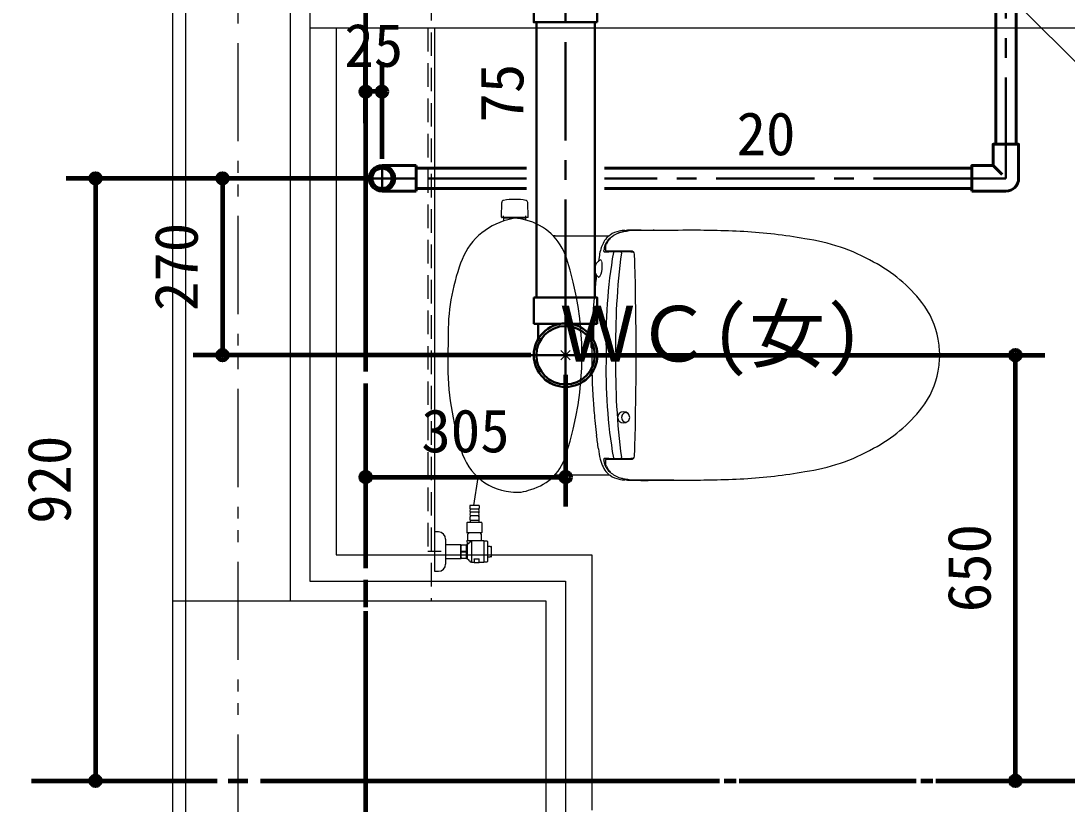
# Model space of a CAD drawing. Units: millimetres at full size, sheet at 1:30. Extents: x -16828 to 149130, y 47892 to 100313.
# Drawn here: x -6341 to -4745, y 50915 to 52111 of the extents above; entities that cross this region are included whole.
import ezdxf
from ezdxf.enums import TextEntityAlignment as Align

# ---------------------------------------------------------------- set-up
doc = ezdxf.new("R2010")
doc.units = ezdxf.units.MM
doc.header["$LTSCALE"] = 30
doc.header["$PDMODE"] = 32
doc.header["$PDSIZE"] = 15
for name, pattern in [('CHAIN1', [8, 5, -1, 1, -1]), ('CHAIN2', [12, 9, -1, 1, -1]), ('DASHED1', [1.8, 1.2, -0.6]), ('DASHED3', [4, 3, -1]), ('DOUBLE_CHAIN1', [8.8, 5, -1, 0.6, -0.6, 0.6, -1])]:
    doc.linetypes.add(name, pattern=pattern)
for name, color, linetype, lineweight in [('0-0', 7, 'CHAIN2', 15), ('0-1', 7, 'Continuous', 15), ('2-0_通芯', 7, 'DOUBLE_CHAIN1', 15), ('2-1_躯体', 7, 'Continuous', 15), ('2-3_間仕切り', 7, 'Continuous', 15), ('2-B_金物', 7, 'Continuous', 15), ('3-F_A', 7, 'Continuous', 15), ('4-0_PV', 7, 'Continuous', 15), ('9-6_無題7', 7, 'Continuous', 15), ('9-9_配管－汚水１：硬質塩ビ管（ＤＶ）', 2, 'Continuous', 30), ('9-A_配管－給水３：ＶＬＰ(ＶＤ)', 5, 'Continuous', 40), ('9-E_配管－給湯１：ＣＵＰ(Ｍ)', 1, 'Continuous', 60)]:
    doc.layers.add(name, color=color, linetype=linetype, lineweight=lineweight)
doc.layers.add('3-3_NoName', color=7, linetype='Continuous')
doc.layers.add('4-8_AIHO12-部屋名', color=7, linetype='Continuous')
doc.styles.add('ＭＳ ゴシック', font='')
doc.styles.get('ＭＳ ゴシック').set_extended_font_data('MS Gothic')

# ---------------------------------------------------------------- blocks, each defined once
blk = doc.blocks.new('グループ部品-36')
at = {"layer": '3-F_A'}
for p, q in [((-5502.97, 51607.93), (-5517.11, 51593.79)), ((-5517.11, 51607.93), (-5502.97, 51593.79)), ((-5710.04, 51310.89), (-5710.04, 51290.89)), ((-5700.04, 51300.89), (-5720.04, 51300.89))]:
    blk.add_line(p, q, dxfattribs=at)
blk.add_circle((-5710.04, 51600.9), 2, dxfattribs=at)
at = {"layer": '4-0_PV'}
for p, q in [((-5607.78, 51811.38), (-5607.41, 51833.95)), ((-5567.3, 51811.38), (-5567.67, 51833.95)), ((-5604.38, 51805.86), (-5604.54, 51813.76)), ((-5603.6, 51809.89), (-5603.6, 51810.87)), ((-5571.48, 51809.89), (-5603.6, 51809.89)), ((-5567.8, 51810.87), (-5571.48, 51810.87)), ((-5571.48, 51810.87), (-5571.48, 51809.89)), ((-5570.43, 51807.3), (-5570.54, 51813.76)), ((-5419.36, 51791.45), (-5415.59, 51792.1)), ((-5415.59, 51792.1), (-5395.36, 51792.13)), ((-5304.08, 51791.55), (-5412.79, 51790.51)), ((-5358.39, 51791.14), (-5412.79, 51790.51)), ((-5394.9, 51791.9), (-5394.29, 51791.89)), ((-5393.87, 51792.12), (-5376.24, 51791.93)), ((-5374.57, 51791.89), (-5376.24, 51791.93)), ((-5298.91, 51791.52), (-5304.08, 51791.55)), ((-5286.06, 51791.45), (-5298.91, 51791.52)), ((-5526.08, 51783.36), (-5443.54, 51783.36)), ((-5409.8, 51759.94), (-5448.18, 51759.94)), ((-5436.44, 51758.63), (-5443.72, 51758.68)), ((-5425.01, 51758.61), (-5436.44, 51758.63)), ((-5412.4, 51758.64), (-5425.01, 51758.61)), ((-5410.52, 51758.66), (-5412.4, 51758.64)), ((-5410.52, 51758.66), (-5406.54, 51758.73)), ((-5408, 51759.58), (-5409.8, 51759.94)), ((-5458.4, 51753.53), (-5459.87, 51744.05)), ((-5404.46, 51744.23), (-5404.92, 51755.17)), ((-5402.04, 51600.89), (-5402.14, 51630.34)), ((-5471.08, 51612.54), (-5471.08, 51623.24)), ((-5470.78, 51623.54), (-5469.82, 51623.54)), ((-5469.82, 51623.54), (-5470.01, 51612.23)), ((-5470.78, 51612.24), (-5470.01, 51612.23)), ((-5470.01, 51612.23), (-5470.07, 51600.89)), ((-5402.14, 51571.44), (-5402.04, 51600.89)), ((-5465.33, 51501.24), (-5462.73, 51478.4)), ((-5404.92, 51446.61), (-5404.46, 51457.55)), ((-5448.66, 51436.82), (-5448.68, 51441.34)), ((-5448.18, 51441.84), (-5409.8, 51441.84)), ((-5443.72, 51443.1), (-5436.44, 51443.16)), ((-5436.44, 51443.16), (-5425.01, 51443.17)), ((-5425.01, 51443.17), (-5412.4, 51443.15)), ((-5412.4, 51443.15), (-5410.52, 51443.13)), ((-5406.54, 51443.06), (-5410.52, 51443.13)), ((-5409.8, 51441.84), (-5408, 51442.21)), ((-5649.77, 51371.4), (-5643.31, 51414.01)), ((-5525.92, 51418.36), (-5443.48, 51418.36)), ((-5415.59, 51409.69), (-5419.36, 51410.33)), ((-5395.36, 51409.65), (-5415.59, 51409.69)), ((-5412.79, 51411.27), (-5358.39, 51410.64)), ((-5375.96, 51409.65), (-5383.99, 51409.61)), ((-5304.57, 51409.74), (-5375.96, 51409.65)), ((-5298.91, 51410.27), (-5286.06, 51410.34)), ((-5656.24, 51371.4), (-5656.24, 51367.42)), ((-5641.84, 51371.4), (-5656.24, 51371.4)), ((-5655.68, 51366.31), (-5655.68, 51365.29)), ((-5655.68, 51366.31), (-5642.4, 51366.31)), ((-5655.68, 51361.46), (-5655.68, 51359.93)), ((-5655.68, 51361.46), (-5642.4, 51361.46)), ((-5642.4, 51366.31), (-5642.4, 51365.29)), ((-5642.4, 51361.46), (-5642.4, 51359.93)), ((-5641.84, 51371.4), (-5641.84, 51367.42)), ((-5660.54, 51344.73), (-5660.54, 51330.08)), ((-5655.68, 51356.1), (-5655.68, 51354.56)), ((-5655.68, 51356.1), (-5642.4, 51356.1)), ((-5655.6, 51348.95), (-5655.6, 51345.4)), ((-5655.6, 51348.95), (-5642.48, 51348.95)), ((-5642.48, 51348.95), (-5642.48, 51345.4)), ((-5637.79, 51345.4), (-5642.48, 51345.4)), ((-5642.4, 51356.1), (-5642.4, 51354.56)), ((-5637.54, 51344.73), (-5637.54, 51330.08)), ((-5704.04, 51330.89), (-5710.04, 51330.89)), ((-5710.04, 51330.89), (-5710.04, 51311.2)), ((-5659.52, 51327.24), (-5659.52, 51318.39)), ((-5658.29, 51329.4), (-5658.29, 51328.4)), ((-5639.79, 51329.4), (-5639.79, 51328.4)), ((-5637.79, 51329.4), (-5639.79, 51329.4)), ((-5639.79, 51328.4), (-5639.72, 51328.4)), ((-5639.72, 51328.4), (-5638.56, 51327.24)), ((-5638.56, 51327.24), (-5638.56, 51318.39)), ((-5710.04, 51311.2), (-5710.04, 51300.89)), ((-5693.04, 51319.89), (-5693.04, 51311.39)), ((-5693.04, 51311.39), (-5693.04, 51300.89)), ((-5670.04, 51311.39), (-5693.04, 51311.39)), ((-5670.04, 51306.14), (-5670.04, 51311.39)), ((-5670.04, 51311.39), (-5669.32, 51311.39)), ((-5659.94, 51317.66), (-5659.52, 51318.39)), ((-5659.94, 51317.66), (-5638.14, 51317.66)), ((-5659.79, 51312.64), (-5659.94, 51317.66)), ((-5659.45, 51312.64), (-5659.79, 51312.64)), ((-5659.45, 51300.89), (-5659.45, 51312.64)), ((-5648.04, 51317.14), (-5653.64, 51317.14)), ((-5653.64, 51317.14), (-5653.64, 51300.89)), ((-5638.14, 51317.14), (-5648.04, 51317.14)), ((-5638.14, 51317.66), (-5638.56, 51318.39)), ((-5638.14, 51317.14), (-5638.14, 51317.66)), ((-5634.54, 51317.14), (-5638.14, 51317.14)), ((-5634.04, 51316.64), (-5634.54, 51317.14)), ((-5634.04, 51300.89), (-5634.04, 51316.64)), ((-5629.54, 51316.64), (-5634.04, 51316.64)), ((-5629.04, 51316.14), (-5629.54, 51316.64)), ((-5629.04, 51316.14), (-5629.04, 51309.62)), ((-5710.04, 51300.89), (-5710.04, 51290.6)), ((-5693.04, 51300.89), (-5693.04, 51290.39)), ((-5670.04, 51290.39), (-5670.04, 51295.64)), ((-5669.32, 51300.89), (-5669.32, 51301.58)), ((-5661.04, 51291.08), (-5661.04, 51300.21)), ((-5659.45, 51289.14), (-5659.45, 51300.89)), ((-5653.64, 51300.89), (-5653.64, 51284.64)), ((-5634.04, 51285.14), (-5634.04, 51300.89)), ((-5629.04, 51309.62), (-5629.04, 51300.89)), ((-5629.04, 51300.89), (-5629.04, 51292.18)), ((-5625.34, 51308.89), (-5628.54, 51308.89)), ((-5624.78, 51308.33), (-5625.34, 51308.89)), ((-5624.34, 51308.83), (-5624.78, 51308.33)), ((-5624.34, 51308.83), (-5624.04, 51308.83)), ((-5623.04, 51300.89), (-5623.04, 51307.82)), ((-5623.04, 51293.96), (-5623.04, 51300.89)), ((-5710.04, 51290.6), (-5710.04, 51270.89)), ((-5693.04, 51290.39), (-5693.04, 51281.89)), ((-5693.04, 51290.39), (-5670.04, 51290.39)), ((-5670.04, 51290.39), (-5669.32, 51290.39)), ((-5659.79, 51289.14), (-5659.45, 51289.14)), ((-5653.64, 51284.64), (-5649.54, 51284.64)), ((-5649.54, 51290.1), (-5648.04, 51290.1)), ((-5649.54, 51289.22), (-5649.54, 51290.1)), ((-5649.54, 51289.22), (-5649.54, 51284.64)), ((-5649.54, 51284.64), (-5649.54, 51284.04)), ((-5649.54, 51284.04), (-5648.04, 51284.04)), ((-5648.04, 51290.1), (-5642.04, 51290.1)), ((-5648.04, 51284.04), (-5642.04, 51284.04)), ((-5642.04, 51289.22), (-5642.04, 51290.1)), ((-5642.04, 51284.64), (-5642.04, 51289.22)), ((-5642.04, 51284.64), (-5634.54, 51284.64)), ((-5642.04, 51284.04), (-5642.04, 51284.64)), ((-5634.54, 51284.64), (-5634.04, 51285.14)), ((-5634.04, 51285.14), (-5629.54, 51285.14)), ((-5629.54, 51285.14), (-5629.04, 51285.64)), ((-5629.04, 51292.18), (-5629.04, 51285.64)), ((-5628.54, 51292.89), (-5625.34, 51292.89)), ((-5625.34, 51292.89), (-5624.78, 51293.45)), ((-5624.78, 51293.45), (-5624.34, 51292.96)), ((-5624.04, 51292.96), (-5624.34, 51292.96)), ((-5710.04, 51270.89), (-5704.04, 51270.89))]:
    blk.add_line(p, q, dxfattribs=at)
for points in [[(-5571.48, 51810.87), (-5603.6, 51810.87), (-5607.28, 51810.87)], [(-5374.57, 51791.89), (-5328.98, 51792.13), (-5304.57, 51792.05)], [(-5284.67, 51791.26), (-5298.91, 51791.52), (-5304.08, 51791.55)], [(-5448.68, 51760.44), (-5448.68, 51764.94), (-5448.58, 51766.15), (-5448.53, 51767.4), (-5448.04, 51769.31), (-5447.65, 51770.42)], [(-5402.14, 51630.34), (-5402.67, 51664.77), (-5403.09, 51692.49), (-5403.28, 51705.38)], [(-5403.28, 51496.41), (-5403.09, 51509.29), (-5402.67, 51537.01), (-5402.14, 51571.44)], [(-5443.72, 51443.1), (-5450.88, 51442.99), (-5451.29, 51442.98)], [(-5447.65, 51431.36), (-5448.04, 51432.48), (-5448.52, 51434.29), (-5448.58, 51435.64), (-5448.66, 51436.82)], [(-5412.79, 51411.27), (-5304.08, 51410.21), (-5298.91, 51410.27)], [(-5304.08, 51410.21), (-5298.91, 51410.27), (-5284.67, 51410.53)], [(-5642.48, 51345.4), (-5655.6, 51345.4), (-5660.29, 51345.4)], [(-5639.79, 51329.4), (-5658.29, 51329.4), (-5660.29, 51329.4)], [(-5659.52, 51327.24), (-5658.36, 51328.4), (-5658.29, 51328.4)], [(-5661.04, 51310.71), (-5669.32, 51310.71), (-5669.32, 51311.39), (-5661.04, 51311.39)], [(-5669.32, 51301.58), (-5661.04, 51301.58), (-5661.04, 51310.71)], [(-5661.04, 51311.39), (-5660.59, 51311.84), (-5659.79, 51312.64)], [(-5670.04, 51295.64), (-5670.04, 51300.89), (-5670.04, 51306.14)], [(-5661.04, 51300.21), (-5669.32, 51300.21), (-5669.32, 51300.89)], [(-5661.04, 51290.39), (-5669.32, 51290.39), (-5669.32, 51291.08), (-5661.04, 51291.08)], [(-5659.79, 51289.14), (-5660.59, 51289.95), (-5661.04, 51290.39)]]:
    blk.add_lwpolyline(points, dxfattribs=at)
for centre, radius, start, end in [((-5603.91, 51833.88), 3.5, 100.16013, 179), ((-5587.54, 51742.54), 96.3, 90, 100.16013), ((-5587.54, 51742.54), 96.3, 79.83987, 90), ((-5571.17, 51833.88), 3.5, 1, 79.83987), ((-5572.07, 51706.95), 104.06, 108.09056, 164.34789), ((-5607.28, 51811.37), 0.5, 179, 270), ((-5572.07, 51706.95), 104.06, 98.5524, 108.09056), ((-5591.78, 51722.8), 87.15, 75.8175, 87.2124), ((-5591.78, 51722.8), 87.15, 17.54893, 75.8175), ((-5567.8, 51811.37), 0.5, 270, 1), ((-5421.4, 51755.35), 35.68, 100.77884, 125.54937), ((-5403.81, 51704.06), 86.92, 95.92873, 106.92117), ((-5415.17, 51719.83), 71.74, 93.35267, 100.36635), ((-5411.22, 51738.59), 51.95, 91.72937, 107.02241), ((-5395.44, 51791.41), 0.728, 42.06912, 83.64307), ((-5393.87, 51791.62), 0.501, 90.04001, 147.28457), ((-5319.75, 50253.23), 1538.39, 89.41606, 91.43903), ((-5304.7, 51791.43), 0.634, 10.98139, 78.15008), ((-5285.61, 51789.52), 1.97, 61.35904, 103.15339), ((-5318.53, 50254.15), 1537.47, 86.98943, 88.73812), ((-5286.23, 50963.66), 827.26, 80.16151, 86.6426), ((-5526.08, 51753.36), 30, 90, 95.53011), ((-5422.33, 51757.99), 33.3, 139.80805, 155.75855), ((-5425.68, 51759.09), 26.14, 128.86223, 160.4825), ((-5422.54, 51756.21), 34.33, 124.83463, 137.31296), ((-5427.12, 51763.03), 21.7, 139.69234, 154.71091), ((-5376.9, 51734.02), 79.44, 145.12855, 147.19243), ((-5416.65, 51752.62), 36.96, 105.34559, 133.47613), ((-5415.24, 51749.38), 40.3, 110.13328, 131.76063), ((-5186.23, 51484.01), 297.64, 60.53942, 82.0117), ((-5394.24, 51743.33), 64.97, 154.13921, 170.95953), ((-5449.16, 51759.89), 2.4, 178.80773, 206.84886), ((-5461.46, 51762.32), 10.19, 346.48513, 356.0932), ((-5433.84, 51762.03), 17.46, 160.64155, 181.34039), ((-5444.23, 51961.37), 202.69, 268.00211, 270.14313), ((-5448.15, 51760.47), 0.527, 182.85804, 267.08948), ((-4668.15, 51625.53), 780.15, 170.24158, 181.80961), ((-5440.8, 51768.27), 7.18, 145.88113, 162.52627), ((-5436.19, 51757.84), 0.83, 107.06938, 185.21484), ((-5426.46, 51757.76), 1.68, 345.364, 30.40296), ((-5410.26, 51754.03), 5.99, 51.63342, 67.78042), ((-5410.28, 51754.87), 5.37, 3.24691, 45.95419), ((-5964.81, 51600.31), 479.77, 341.93584, 18.06416), ((-5450.33, 51732.12), 15.28, 128.6689, 148.21765), ((-5450.93, 51732.88), 14.31, 111.17518, 128.69298), ((-5457.45, 51743.79), 2.78, 24.36016, 61.00508), ((-5486.66, 51737.16), 32.69, 357.60679, 11.7656), ((-4387.09, 51622.15), 1046.51, 172.57809, 181.16415), ((-6938.92, 51678.38), 1535.87, 1.00721, 2.45749), ((-5149.39, 51537.61), 232.92, 38.1292, 61.94599), ((-5372, 51632.44), 317.31, 161.13757, 182.23576), ((-5450.95, 51732.23), 14.7, 147.30974, 217.34748), ((-5486.23, 51735.47), 32.24, 335.06876, 0.58128), ((-4646.31, 51617.65), 823.21, 173.01828, 174.7729), ((-5226.02, 51687.53), 239.3, 171.40043, 172.75281), ((-5449.14, 51732.12), 16.11, 213.15391, 228.00797), ((-5459.32, 51721.2), 1.21, 240.25195, 311.69114), ((-5523.42, 51783.68), 90.72, 315.68066, 317.06495), ((-4423.23, 51599.4), 1047.02, 174.89021, 176.12571), ((-5065.54, 51604.53), 125.64, 9.4476, 37.7324), ((-4383.3, 51601.18), 1086.75, 176.36146, 178.8207), ((-5257.12, 51595.75), 432.62, 176.77812, 179.31855), ((-5470.78, 51623.24), 0.3, 90, 180), ((-5055.4, 51600.89), 116.36, 0, 12.03543), ((-5258.12, 51589.62), 431.74, 178.50441, 197.05506), ((-5470.78, 51612.54), 0.3, 180, 270), ((-4383.31, 51601), 1086.76, 180.00568, 183.65915), ((-4668.15, 51576.26), 780.15, 178.19039, 189.75842), ((-4387.09, 51579.63), 1046.51, 178.83585, 187.42191), ((-5055.4, 51600.89), 116.36, 347.96457, 0), ((-5065.54, 51597.25), 125.64, 322.26759, 350.5524), ((-4605.25, 51588.09), 864.45, 183.74382, 185.76561), ((-5149.39, 51664.18), 232.92, 298.05401, 321.8708), ((-5422.43, 51505.83), 8.17, 133.69277, 226.30723), ((-5421.38, 51504.81), 9.63, 45.10725, 134.04841), ((-5415.87, 51505.9), 8.52, 160.00013, 205.23909), ((-5417.8, 51506.86), 6.38, 106.21807, 162.17086), ((-5418.24, 51504.4), 5.75, 201.78812, 277.24836), ((-5418.31, 51507.75), 5.38, 46.14315, 103.62164), ((-5419.92, 51505.86), 7.87, 310.85457, 47.25929), ((-5421.42, 51507.15), 9.83, 227.37812, 312.54069), ((-5418.97, 51505.71), 7.16, 281.79412, 305.88848), ((-6938.92, 51523.41), 1535.87, 357.54251, 358.99279), ((-6013.59, 51391.63), 557.64, 6.80806, 8.95121), ((-5585.01, 51479.07), 87.36, 190.59977, 264.52513), ((-5305.45, 51476.92), 155.61, 187.08181, 192.87756), ((-5186.23, 51717.78), 297.64, 277.9883, 299.46058), ((-5581.36, 51468.22), 74.56, 284.26441, 347.07429), ((-5391.57, 51459.44), 67.79, 194.69327, 205.62237), ((-5449.16, 51441.9), 2.4, 153.15114, 181.19227), ((-5444.96, 51442.61), 6.64, 186.61413, 194.97428), ((-5476.73, 51437.86), 25.54, 359.88271, 6.82145), ((-5448.15, 51441.32), 0.527, 92.91047, 177.14191), ((-5436.19, 51443.95), 0.83, 174.78533, 252.93024), ((-5426.46, 51444.02), 1.68, 329.59706, 14.63602), ((-5412.61, 51443.46), 0.384, 304.31157, 356.80334), ((-5410.26, 51447.76), 5.99, 292.21951, 308.36646), ((-5410.28, 51446.92), 5.37, 314.04581, 356.75314), ((-5417.83, 51447.24), 38.84, 206.14452, 222.09501), ((-5432.89, 51439.97), 18.43, 186.72612, 199.01431), ((-5425.68, 51442.7), 26.14, 199.51751, 231.13778), ((-5440.8, 51433.52), 7.18, 197.47373, 214.11887), ((-5427.12, 51438.76), 21.7, 205.28909, 220.30766), ((-5376.9, 51467.76), 79.44, 212.80757, 214.87145), ((-5416.65, 51449.17), 36.96, 226.52386, 254.6544), ((-5286.23, 52238.12), 827.26, 273.3574, 279.83849), ((-5427.03, 51439.9), 27.11, 223.63527, 236.1136), ((-5421.4, 51446.43), 35.68, 234.45063, 259.22116), ((-5415.17, 51481.95), 71.74, 259.63365, 266.64733), ((-5395.71, 51525.05), 115.67, 254.60139, 257.24713), ((-5412.25, 51454.06), 42.79, 257.86213, 269.27942), ((-5393.7, 51422.7), 13.15, 262.74757, 271.97348), ((-5389.31, 51534.13), 124.63, 268.18888, 270.15478), ((-5388.97, 51515.06), 105.56, 269.9981, 272.70553), ((-5318.93, 52948.36), 1538.22, 268.53013, 270.55309), ((-5304.7, 51410.36), 0.634, 281.84992, 346.31906), ((-5285.61, 51412.26), 1.97, 256.84661, 298.64096), ((-5318.53, 52947.63), 1537.47, 271.26188, 273.01058), ((-5584.8, 51446.27), 54.83, 261.03895, 293.44641), ((-5653.61, 51368.05), 2.71, 193.43596, 220.09318), ((-5652.7, 51363.37), 3.54, 147.30366, 212.69634), ((-5652.7, 51358.01), 3.54, 147.30366, 212.69634), ((-5644.47, 51368.05), 2.71, 319.90682, 346.56405), ((-5645.38, 51363.37), 3.54, 327.30366, 32.69634), ((-5645.38, 51358.01), 3.54, 327.30366, 32.69634), ((-5639.71, 51337.4), 22.08, 158.76069, 160.62996), ((-5649.37, 51351.84), 6.88, 156.66706, 204.89546), ((-5648.71, 51351.84), 6.88, 335.10454, 23.33294), ((-5658.37, 51337.4), 22.08, 19.37004, 21.23931), ((-5704.04, 51319.89), 11, 0, 90), ((-5639.71, 51337.4), 22.08, 199.37004, 201.23931), ((-5658.37, 51337.4), 22.08, 338.76069, 340.62996), ((-5655.23, 51306.14), 14.81, 162.04129, 180), ((-5665.34, 51307.28), 5.5, 10.33696, 38.53651), ((-5659.45, 51315.64), 3, 270, 345.52249), ((-5653.64, 51314.14), 3, 89.99999, 165.52248), ((-5655.23, 51306.14), 14.81, 180, 197.95871), ((-5655.23, 51295.64), 14.81, 162.04129, 180), ((-5655.23, 51295.64), 14.81, 180, 197.95871), ((-5674.23, 51307.64), 14.52, 335.29213, 350.00732), ((-5674.23, 51294.14), 14.52, 9.99268, 24.70787), ((-5668.6, 51306.7), 8.81, 349.72165, 10.27835), ((-5668.6, 51295.09), 8.81, 349.72165, 10.27835), ((-5628.42, 51309.51), 0.625, 169.46216, 259.46216), ((-5624.04, 51307.83), 0.999, 359.42795, 90.05581), ((-5704.04, 51281.89), 11, 270, 0), ((-5665.34, 51294.5), 5.5, 321.46349, 349.66304), ((-5659.45, 51286.14), 3, 14.47751, 90), ((-5653.64, 51287.64), 3, 194.47751, 270), ((-5628.43, 51292.29), 0.616, 99.99875, 189.99875), ((-5624.04, 51293.96), 1, 270.23102, 331.61188), ((-5624.13, 51293.98), 1.1, 332.68477, 358.97188)]:
    blk.add_arc(centre, radius, start, end, dxfattribs=at)

msp = doc.modelspace()

# ---------------------------------------------------------------- linework, layer by layer
at = {"layer": '0-0', "color": 1, "lineweight": 60}
for p, q in [((-5815.04, 68105.86), (-5815.04, 49250.86)), ((-9565.04, 50950.86), (35684.96, 50950.86))]:
    msp.add_line(p, q, dxfattribs=at)
at = {"layer": '0-1'}
for p, q in [((-6110.04, 63845.86), (-6110.04, 50655.86)), ((-5930.04, 55225.86), (-5930.04, 51225.86))]:
    msp.add_line(p, q, dxfattribs=at)
at = {"layer": '0-1', "linetype": 'DASHED3'}
msp.add_line((-6090.04, 63825.86), (-6090.04, 50675.86), dxfattribs=at)
at = {"layer": '0-1', "linetype": 'DASHED1'}
msp.add_line((-5715.04, 55225.86), (-5715.04, 51225.86), dxfattribs=at)
at = {"layer": '0-1'}
msp.add_lwpolyline([(-6110.04, 51225.86), (-5540.04, 51225.86), (-5540.04, 50655.86)], dxfattribs=at)
at = {"layer": '2-0_通芯', "color": 1, "lineweight": 60}
for p, q in [((-5815.04, 68105.86), (-5815.04, 49619.89)), ((-10727.74, 50950.86), (35684.96, 50950.86))]:
    msp.add_line(p, q, dxfattribs=at)
at = {"layer": '2-0_通芯'}
msp.add_line((-6010.04, 64749.43), (-6010.04, 49619.89), dxfattribs=at)
at = {"layer": '2-1_躯体'}
for p, q in [((-6110.04, 56330.86), (-6110.04, 50655.86)), ((-5930.04, 55225.86), (-5930.04, 51225.86)), ((-6110.04, 51225.86), (-5540.04, 51225.86)), ((-5540.04, 51225.86), (-5540.04, 50655.86))]:
    msp.add_line(p, q, dxfattribs=at)
at = {"layer": '2-1_躯体', "linetype": 'DASHED3'}
msp.add_line((-6090.04, 56330.86), (-6090.04, 50675.86), dxfattribs=at)
at = {"layer": '2-3_間仕切り'}
for p, q in [((-5900.04, 52100.86), (-4060.04, 52100.86)), ((-5860.04, 52100.86), (-5860.04, 51295.86))]:
    msp.add_line(p, q, dxfattribs=at)
for points in [[(-5900.04, 55195.86), (-5900.04, 51255.86), (-5510.04, 51255.86), (-5510.04, 50865.86), (-120.04, 50865.86)], [(-5860.04, 51295.86), (-5470.04, 51295.86), (-5470.04, 50905.86)]]:
    msp.add_lwpolyline(points, dxfattribs=at)
at = {"layer": '2-B_金物', "linetype": 'DASHED1'}
msp.add_line((-5720.04, 52100.86), (-5720.04, 51295.86), dxfattribs=at)
at = {"layer": '2-B_金物'}
msp.add_line((-5710.04, 52100.86), (-5710.04, 51295.86), dxfattribs=at)
at = {"layer": '9-6_無題7'}
msp.add_line((-5009.22, 52325.95), (-4421.37, 51738.1), dxfattribs=at)
at = {"layer": '9-9_配管－汚水１：硬質塩ビ管（ＤＶ）', "linetype": 'CHAIN1'}
for p, q in [((-5510.04, 52109.29), (-5510.04, 52174.29)), ((-5510.04, 51688.86), (-5510.04, 52109.29)), ((-5510.04, 51688.86), (-5510.04, 51645.36)), ((-5510.04, 51547.46), (-5510.04, 51654.26)), ((-5563.44, 51600.86), (-5456.64, 51600.86))]:
    msp.add_line(p, q, dxfattribs=at)
at = {"layer": '9-9_配管－汚水１：硬質塩ビ管（ＤＶ）'}
for p, q in [((-5554.54, 52109.29), (-5554.54, 51688.86)), ((-5465.54, 51688.86), (-5465.54, 52109.29)), ((-5558.54, 51648.86), (-5558.54, 51688.86)), ((-5558.54, 51648.86), (-5516.99, 51648.86)), ((-5552.04, 51648.86), (-5552.04, 51625.11)), ((-5461.54, 51648.86), (-5503.09, 51648.86)), ((-5468.04, 51648.86), (-5468.04, 51625.11))]:
    msp.add_line(p, q, dxfattribs=at)
msp.add_lwpolyline([(-5461.54, 52109.29), (-5461.54, 52149.79), (-5558.54, 52149.79), (-5558.54, 52109.29)], close=True, dxfattribs=at)
msp.add_lwpolyline([(-5558.54, 51688.86), (-5461.54, 51688.86), (-5461.54, 51648.86)], dxfattribs=at)
msp.add_circle((-5510.04, 51600.86), 44.5, dxfattribs=at)
for start, end in [(0, 180), (180, 270), (270, 0)]:
    msp.add_arc((-5510.04, 51600.86), 48.5, start, end, dxfattribs=at)
at = {"layer": '9-A_配管－給水３：ＶＬＰ(ＶＤ)'}
for p, q in [((-4853.55, 52745.03), (-4853.55, 51922.86)), ((-4822.55, 51922.86), (-4822.55, 52745.03)), ((-5738.04, 51890.36), (-5790.04, 51890.36)), ((-5738.04, 51890.36), (-5738.04, 51851.36)), ((-5569.54, 51886.36), (-5738.04, 51886.36)), ((-4890.05, 51886.36), (-5450.54, 51886.36)), ((-4857.55, 51890.36), (-4843.76, 51876.58)), ((-5738.04, 51855.36), (-5569.54, 51855.36)), ((-5450.54, 51855.36), (-4890.05, 51855.36)), ((-5790.04, 51851.36), (-5738.04, 51851.36)), ((-4890.05, 51851.36), (-4838.05, 51851.36))]:
    msp.add_line(p, q, dxfattribs=at)
at = {"layer": '9-A_配管－給水３：ＶＬＰ(ＶＤ)', "color": 2, "linetype": 'CHAIN1', "lineweight": 30}
for p, q in [((-4838.05, 52745.03), (-4838.05, 51922.86)), ((-4838.05, 51922.86), (-4838.05, 51870.86)), ((-5790.04, 51852.26), (-5790.04, 51889.46)), ((-5808.64, 51870.86), (-5771.44, 51870.86)), ((-5738.04, 51870.86), (-5774.54, 51870.86)), ((-5569.54, 51870.86), (-5738.04, 51870.86)), ((-4890.05, 51870.86), (-5450.54, 51870.86)), ((-4890.05, 51870.86), (-4838.05, 51870.86))]:
    msp.add_line(p, q, dxfattribs=at)
at = {"layer": '9-A_配管－給水３：ＶＬＰ(ＶＤ)'}
for points in [[(-4818.55, 51870.86), (-4818.55, 51922.86), (-4857.55, 51922.86), (-4857.55, 51892.31)], [(-4859.5, 51890.36), (-4890.05, 51890.36), (-4890.05, 51851.36)]]:
    msp.add_lwpolyline(points, dxfattribs=at)
for radius in [19.5, 15.5]:
    msp.add_circle((-5790.04, 51870.86), radius, dxfattribs=at)
for centre, radius, start, end in [((-5790.04, 51870.86), 19.5, 90, 270), ((-4859.5, 51892.31), 1.95, 270, 0), ((-4838.05, 51870.86), 19.5, 270, 0)]:
    msp.add_arc(centre, radius, start, end, dxfattribs=at)
at = {"layer": '9-E_配管－給湯１：ＣＵＰ(Ｍ)'}
for p, q in [((-5815.04, 51955.02), (-5815.04, 52048.4)), ((-5790.04, 51900.86), (-5790.04, 52048.4)), ((-5790.04, 52003.4), (-5815.04, 52003.4)), ((-5820.04, 51870.86), (-6272.33, 51870.86)), ((-6227.33, 51870.86), (-6227.33, 50950.86)), ((-5815.16, 51870.86), (-6078.49, 51870.86)), ((-6033.49, 51870.86), (-6033.49, 51600.86)), ((-5562.88, 51600.86), (-6078.49, 51600.86)), ((-5480.04, 51600.86), (-4778.46, 51600.86)), ((-4823.46, 50950.86), (-4823.46, 51600.86)), ((-5510.04, 51570.86), (-5510.04, 51369.71)), ((-5815.04, 51435.02), (-5815.04, 51369.71)), ((-5815.04, 51414.71), (-5510.04, 51414.71)), ((-6318.69, 50950.86), (-6182.33, 50950.86)), ((-4916.93, 50950.86), (-4778.46, 50950.86))]:
    msp.add_line(p, q, dxfattribs=at)
for p in [(-5815.04, 52003.4), (-5790.04, 52003.4), (-6227.33, 51870.86), (-6033.49, 51870.86), (-6033.49, 51600.86), (-4823.46, 51600.86), (-5815.04, 51414.71), (-5510.04, 51414.71), (-6227.33, 50950.86), (-4823.46, 50950.86)]:
    msp.add_point(p, dxfattribs=at)

# ---------------------------------------------------------------- block references
at = {"layer": '3-3_NoName'}
msp.add_blockref('グループ部品-36', (0, 0), dxfattribs=at)

# ---------------------------------------------------------------- texts
at = {"layer": '4-8_AIHO12-部屋名', "style": 'ＭＳ ゴシック'}
msp.add_text('ＷＣ(女)', height=84.92, dxfattribs=at).set_placement((-5519.08, 51565.73), align=Align.BOTTOM_LEFT)
at = {"layer": '9-9_配管－汚水１：硬質塩ビ管（ＤＶ）', "color": 7, "style": 'ＭＳ ゴシック'}
msp.add_text('75', height=65.98, rotation=90, dxfattribs=at).set_placement((-5554.54, 51956.18), align=Align.BOTTOM_LEFT)
at = {"layer": '9-A_配管－給水３：ＶＬＰ(ＶＤ)', "color": 7, "style": 'ＭＳ ゴシック'}
msp.add_text('20', height=65.98, dxfattribs=at).set_placement((-5248.99, 51886.36), align=Align.BOTTOM_LEFT)
at = {"layer": '9-E_配管－給湯１：ＣＵＰ(Ｍ)', "style": 'ＭＳ ゴシック'}
for s, p in [('25', (-5847.54, 52021.4)), ('305', (-5730.04, 51432.71))]:
    msp.add_text(s, height=65.98, dxfattribs=at).set_placement(p, align=Align.BOTTOM_LEFT)
for s, p in [('270', (-6051.49, 51668.36)), ('920', (-6245.33, 51343.36)), ('650', (-4841.46, 51208.36))]:
    msp.add_text(s, height=65.98, rotation=90, dxfattribs=at).set_placement(p, align=Align.BOTTOM_LEFT)

doc.saveas('drawing.dxf')
